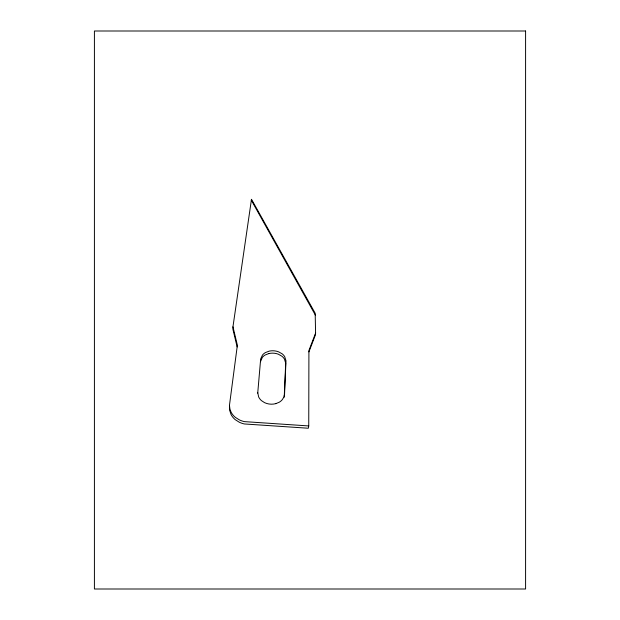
<?xml version="1.0" encoding="UTF-8"?>
<svg xmlns="http://www.w3.org/2000/svg" width="620" height="620" viewBox="0 0 620 620"><rect width="100%" height="100%" fill="white"/><g stroke="black" fill="none" stroke-linecap="round" stroke-linejoin="round"><path stroke-width="0.93" d="M232.957 326.81L237.367 345.231L229.609 404.17A13.074 13.074 0 0 0 229.508 405.666L229.601 410.138L231.051 414.493A16.407 16.407 0 0 0 235.313 419.717L239.142 422.143A23.126 23.126 0 0 0 244.327 423.956L308.31 428.234L308.745 425.94L308.915 350.525L315.588 333.134L315.185 313.263L251.488 199.268L232.957 326.81L232.911 329.228L237.142 346.944M229.508 405.666L229.942 409.223L231.082 412.137A16.461 16.461 0 0 0 235.375 417.368L239.219 419.802A23.312 23.312 0 0 0 244.427 421.623L308.745 425.94M229.478 408.03L229.547 406.844M284.286 395.932L285.696 363.126L284.425 359.05A11.013 11.013 0 0 0 281.891 356.206L278.388 354.221A16.322 16.322 0 0 0 268.933 353.547M257.734 392.592L258.641 396.924A11.602 11.602 0 0 0 261.462 400.629L264.554 402.643A16.36 16.36 0 0 0 275.846 403.62M260.47 361.739L262.299 357.446A10.811 10.811 0 0 1 265.19 354.989L268.933 353.532M257.726 393.134L260.671 358.918L262.477 355.058A10.827 10.827 0 0 1 265.376 352.602L269.142 351.145A16.469 16.469 0 0 1 278.628 351.858L282.162 353.826A11.052 11.052 0 0 1 284.704 356.678L285.983 360.747L284.549 394.243L284.061 396.707L282.41 399.505A11.958 11.958 0 0 1 279.279 402.202L275.853 403.643M284.2 397.172L284.495 394.824M315.588 333.134L315.185 335.49L308.915 351.889M251.255 200.066L315.41 315.177M525.589 31L94.41 31L94.41 589L525.589 589L525.589 31"/></g></svg>
